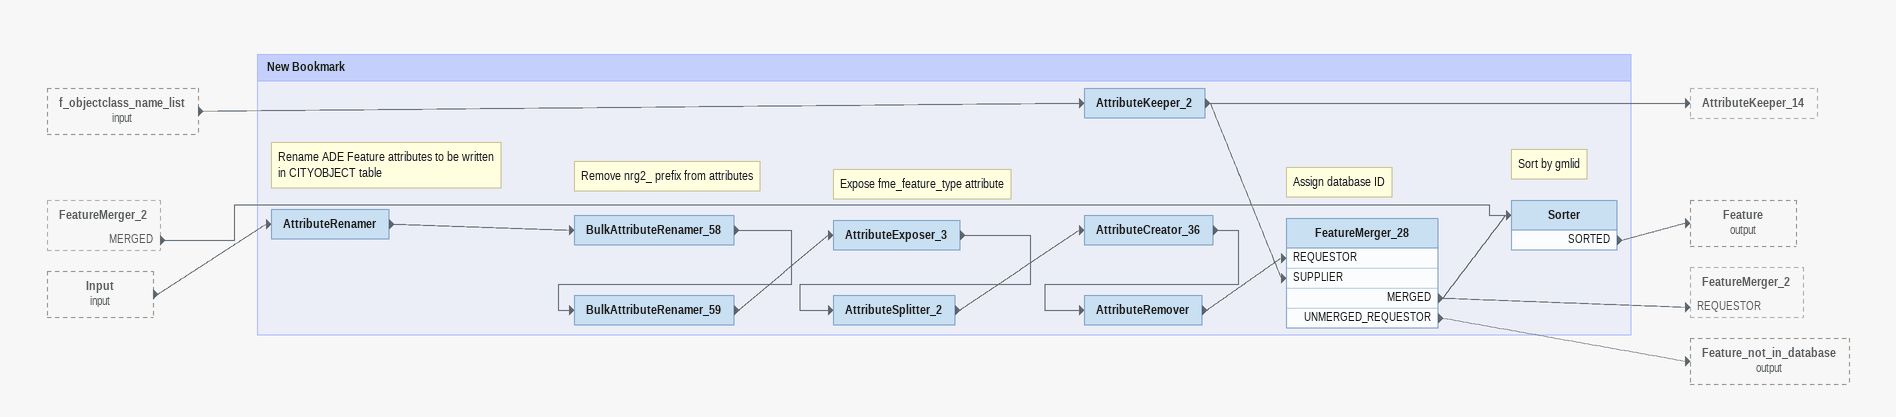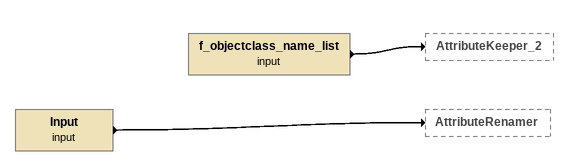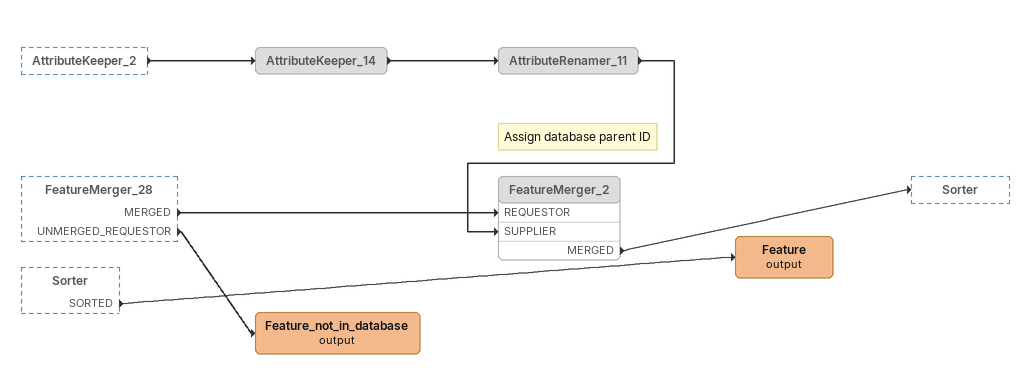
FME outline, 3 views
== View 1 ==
f_objectclass_name_list (input) [outside]
    -> AttributeKeeper_2
FeatureMerger_2 [outside]
    MERGED -> Sorter
Input (input) [outside]
    -> AttributeRenamer

Bookmark: New Bookmark
Note: Rename ADE Feature attributes to be written in CITYOBJECT table
AttributeRenamer
    -> BulkAttributeRenamer_58
Note: Remove nrg2_ prefix from attributes
BulkAttributeRenamer_58
    -> BulkAttributeRenamer_59
BulkAttributeRenamer_59
    -> AttributeExposer_3
Note: Expose fme_feature_type attribute
AttributeExposer_3
    -> AttributeSplitter_2
AttributeSplitter_2
    -> AttributeCreator_36
AttributeCreator_36
    -> AttributeRemover
AttributeRemover
    -> FeatureMerger_28 [REQUESTOR]
AttributeKeeper_2
    -> FeatureMerger_28 [SUPPLIER]
    -> AttributeKeeper_14
Note: Assign database ID
FeatureMerger_28
    MERGED -> FeatureMerger_2 [REQUESTOR]
    MERGED -> Sorter
    UNMERGED_REQUESTOR -> Feature_not_in_database (output)
Note: Sort by gmlid
Sorter
    SORTED -> Feature (output)

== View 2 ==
Input (input)
    -> AttributeRenamer
f_objectclass_name_list (input)
    -> AttributeKeeper_2

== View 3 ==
AttributeKeeper_2 [outside]
    -> AttributeKeeper_14
FeatureMerger_28 [outside]
    MERGED -> FeatureMerger_2 [REQUESTOR]
    UNMERGED_REQUESTOR -> Feature_not_in_database (output)
Sorter [outside]
    SORTED -> Feature (output)
AttributeKeeper_14 [off]
    -> AttributeRenamer_11
AttributeRenamer_11 [off]
    -> FeatureMerger_2 [SUPPLIER]
Note: Assign database parent ID
FeatureMerger_2 [off]
    MERGED -> Sorter
Feature (output)
Feature_not_in_database (output)
